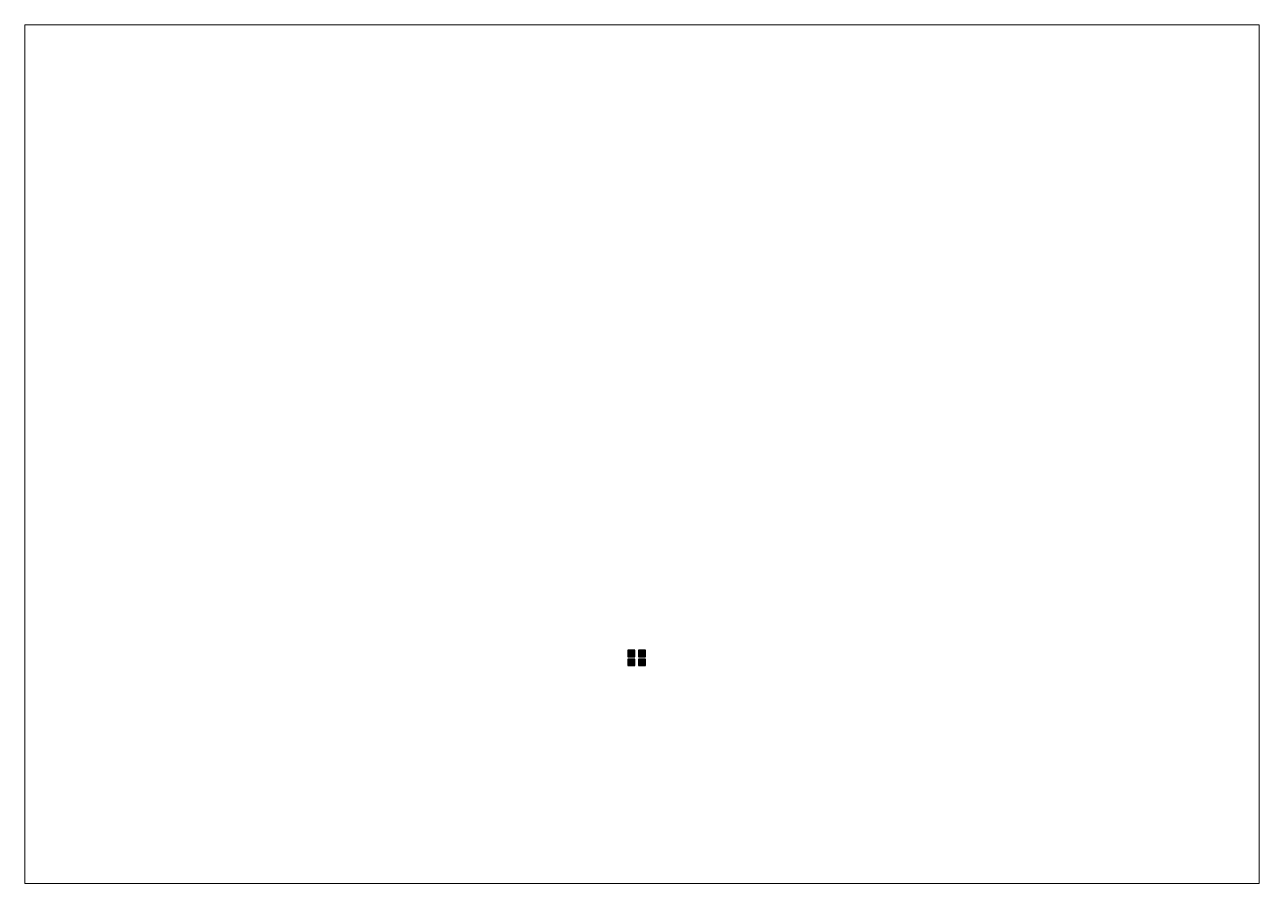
# Paper-space layout 'Layout2' of a CAD drawing. Header units: millimetres. Extents: x 20 to 183, y 14 to 127.
# The model-space entities are those that its viewports show. They can reach past a viewport. Long polylines and large blocks are cut down to what shows.
import ezdxf

# ---------------------------------------------------------------- set-up
doc = ezdxf.new("R2010")
doc.units = ezdxf.units.MM
for name, color, linetype in [('Alvenaria', 7, 'Continuous'), ('Auxiliar', 8, 'Continuous'), ('Cota', 1, 'Continuous')]:
    doc.layers.add(name, color=color, linetype=linetype)
pattern_1 = [(0, (0, 0), (0, 6.985), [5.08, -1.905]), (90, (0, 0), (-6.985, 4e-16), [5.08, -1.905])]

msp = doc.modelspace()

# ---------------------------------------------------------------- hatches: boundary and pattern name
h = msp.add_hatch()
h.set_pattern_fill('AR-CONC', color=256, scale=0.1)
h.paths.add_polyline_path([(1885.5, 1660.8), (1885.1, 1660.8), (1885.1, 1660.6), (1885.5, 1660.6)])
at = {"layer": 'Alvenaria'}
h = msp.add_hatch(dxfattribs=at)
h.set_pattern_fill('ANGLE', color=254)
h.set_pattern_definition(pattern_1)
h.paths.add_polyline_path([(2065.7, 1712.7), (2014.8, 1712.7), (2014.8, 1664.4), (2065.7, 1664.4)])
h.paths.add_polyline_path([(2065.7, 1646.2), (2014.8, 1646.2), (2014.8, 1597.9), (2065.7, 1597.9)])
h = msp.add_hatch(dxfattribs=at)
h.set_pattern_fill('ANSI31', color=254)
h.paths.add_polyline_path([(2145.4, 1712.7), (2094.5, 1712.7), (2094.5, 1664.4), (2145.4, 1664.4)])
h.paths.add_polyline_path([(2145.4, 1646.2), (2094.5, 1646.2), (2094.5, 1597.9), (2145.4, 1597.9)])
h = msp.add_hatch(dxfattribs=at)
h.set_pattern_fill('ANGLE', color=254)
h.set_pattern_definition(pattern_1)
h.paths.add_polyline_path([(2272.2, 1687.7), (2272.1, 1687.6), (2272.2, 1687.6)])

# ---------------------------------------------------------------- linework, layer by layer
for points in [[(2145.4, 1712.7), (2094.5, 1712.7), (2094.5, 1664.4), (2145.4, 1664.4)], [(2145.4, 1646.2), (2094.5, 1646.2), (2094.5, 1597.9), (2145.4, 1597.9)]]:
    msp.add_lwpolyline(points, close=True, dxfattribs=at)
at = {"layer": 'Auxiliar'}
for points in [[(2065.7, 1712.7), (2014.8, 1712.7), (2014.8, 1664.4), (2065.7, 1664.4)], [(2065.7, 1646.2), (2014.8, 1646.2), (2014.8, 1597.9), (2065.7, 1597.9)]]:
    msp.add_lwpolyline(points, close=True, dxfattribs=at)

psp = doc.layouts.new('Layout2')

# ---------------------------------------------------------------- viewports
at = {"layer": 'Cota', "view_target_point": (2152.26, 1667.69)}
psp.add_viewport(center=(101.83, 70.82), size=(162.92, 113.3179), view_center_point=(-31.81, 1517.73), view_height=6444.7869, dxfattribs=at)

doc.saveas('drawing.dxf')
